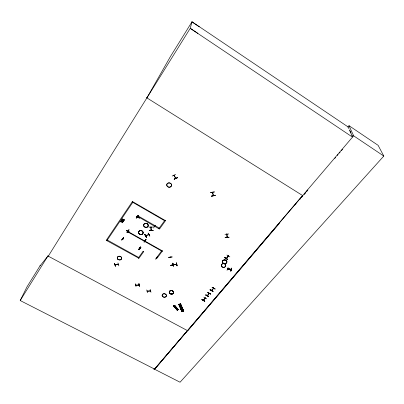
<?xml version="1.0" encoding="UTF-8"?>
<svg xmlns="http://www.w3.org/2000/svg" width="404" height="404" viewBox="0 0 404 404"><rect width="100%" height="100%" fill="white"/><g stroke="black" fill="none" stroke-linecap="round" stroke-linejoin="round"><path stroke-width="0.61" d="M231.643 268.13L230.906 271.135M231.113 269.827L227.624 268.958L231.113 269.736M231.229 269.392L227.73 268.62M224.972 234.33L228.694 233.966M229.053 237.254C222.16 237.613 225.22 237.931 229.053 237.163M228.179 255.858L228.149 256.363L228.038 256.035M228.189 256.318L228.053 256.045M228.124 267.468L227.033 270.296M228.255 255.828L228.366 256.101M228.361 255.889L228.22 256.025M224.74 257.565C225.871 259.58 230.962 260.585 224.725 257.585M226.902 234.037L227.26 237.39L227.063 236.931M226.932 234.103L226.765 234.527M229.841 256.878L226.902 255.035M227.099 236.896L227.083 237.34M226.205 258.252L226.189 258.52L228.23 256.05M226.321 258.358L226.346 258.08M226.745 234.118L227.114 237.36M226.775 234.047L226.785 234.522M122.745 238.724L123.023 239.118L122.801 238.82M128.336 230.977L128.28 231.431L128.467 231.219M139.617 248.258C138.845 247.652 139.491 248.637 139.617 248.006M140.375 248.435L140.294 248.783L140.026 248.49M215.029 289.037L212.1 287.279L215.034 288.921M213.448 288.017L213.418 288.506L213.519 287.986M213.62 288.042L213.469 288.471M213.312 288.178C214.251 287.638 210.737 291.683 211.767 290.072M211.58 290.239L211.57 290.446M213.615 288.244L211.661 290.567L211.716 290.077M211.868 290.128L211.681 290.542M212.115 287.274L215.054 288.991M210.666 294.112L207.742 292.486M210.04 289.85C219.306 294.582 203.889 286.557 212.969 291.471M215.256 195.218C203.424 198.071 223.341 193.814 211.499 196.021M209.075 293.218C209.55 293.4 206.737 296.031 207.388 295.435M208.939 293.627L209.146 293.188M209.247 293.466L209.247 293.243M156.641 257.787L156.237 257.681L156.368 257.419M214.342 191.961L210.519 192.546M208.918 293.647L208.944 293.38M213.443 195.445L212.529 192.163M207.515 295.309L207.328 295.743L209.211 293.506M207.227 295.415L207.217 295.622M207.363 295.258L207.308 295.743L207.414 295.253M205.176 298.066L205.101 298.369L205.222 297.854M205.323 297.915L203.424 300.389L203.459 299.904M212.403 192.188L213.262 195.652M173.856 264.999L170.337 265.362L173.866 265.054M205 298.314L205.02 298.046M203.459 300.349L203.611 299.95M203.828 297.162L206.742 298.849M210.57 192.622L214.337 191.915M203.328 300.061L203.303 300.329L203.525 299.93M201.909 299.44C204.076 301.732 207.227 302.035 201.899 299.455M137.9 217.302L137.577 217.534L137.784 217.241M152.995 230.477C141.476 230.159 160.883 230.568 149.318 230.507M152.985 230.3L149.328 230.25M170.407 257.02L170.453 257.156M172.18 265.15L172.175 264.837L171.998 265.034M183.022 309.711L181.411 310.085M183.229 310.186L181.618 310.56M183.542 310.898L180.325 304.015L183.406 311.1M182.436 308.358L180.82 308.732M182.714 308.994L181.103 309.368M182.123 307.641L180.512 308.015M181.931 311.272L178.841 304.273L180.583 303.954L183.628 311.05M177.164 310.191L173.69 305.914L177.225 310.131L178.159 309.59L174.629 305.449L178.22 309.666L174.563 305.434L173.771 305.833L177.386 310.05L177.154 310.201L177.467 310.035M177.8 309.217L176.871 309.636M176.886 308.131L175.952 308.55M176.528 307.707L175.599 308.126M176.583 262.873L177.028 265.751M177.063 265.842L176.427 262.792L177.013 265.862M176.321 264.231L176.402 264.499L176.397 264.14M176.684 264.14L176.644 264.474L173.175 264.676M150.95 227.437L150.955 226.977M151.212 230.275L150.95 226.942M173.579 264.514L173.513 264.797L173.508 264.433M172.877 263.156L173.493 266.221L172.856 263.161M173.195 264.499L173.271 264.822L173.266 264.458M172.028 264.837L171.993 265.17M172.099 256.919L168.529 257.323M347.819 127.139L349.026 125.705L378.124 145.339L383.8 156.06L180.063 382.229L154.606 369.246L302.596 195.536M154.161 368.493L153.969 369.711L187.451 330.613M170.417 257.242L170.286 257.035M177.624 177.735L177.538 177.462M177.548 177.588L174.159 179.209M161.56 250.96L156.53 257.813L157.131 258.146L162.524 250.808M175.705 178.341L173.826 175.25M162.161 251.298L127.573 231.795M175.583 174.407L172.19 176.038M174.003 175.25L175.861 178.305M174.043 175.604L174.174 175.528M137.557 216.362L159.464 229.093L165.589 220.544M155.707 259.055L157.565 256.489L155.848 259.141M164.595 220.705L132.143 201.955M164.973 220.185L158.878 228.583M156.636 257.53L156.555 257.878L156.419 257.409M150.232 290.648L150.202 291.006L150.535 290.936M150.475 290.976L150.51 290.643L150.495 290.956L147.172 291.375M147.571 292.708L146.718 289.926M147.187 291.077L150.47 290.845M147.48 291.35L147.187 291.385L147.248 291.037M147.485 291.365L147.546 291.087M159.252 228.073L137.916 215.842M155.414 225.265L153.475 227.992M154.141 226.301L154.348 226.715M154.187 226.27L154.076 226.392M154.363 226.518L154.459 226.386M154.505 226.452L154.111 226.432M138.925 283.527L139.466 286.36M139.112 284.78L139.097 285.138L138.804 285.017M139.208 284.906L135.779 285.163M151.217 229.81L151.076 230.32L151.258 229.846M149.783 236.062L148.147 233.047L149.813 236.037M148.657 234.456L148.738 234.603M148.884 234.371L145.703 235.588M149.026 234.477L148.93 234.719L148.965 234.376M135.759 284.997L136.047 285.31L136.062 284.951M136.022 286.542L135.466 283.714M149.308 230.331L152.985 230.336M149 227.144L152.692 227.063M135.825 284.961L135.81 285.32L139.092 285.128M138.274 257.944L138.835 258.444L143.718 251.611M138.234 258.111L143.117 251.273M145.985 239.4L144.112 242.036M146.475 237.279L144.874 234.269M146.354 237.325L144.688 234.421L146.334 237.34L146.541 237.168M145.753 235.532L145.834 235.678M144.773 240.355L144.778 240.537M145.056 240.516C145.152 241.112 144.364 240.607 144.824 240.35M145.975 235.451L146.107 235.608M146.036 235.769L146.051 235.507M144.905 240.789L145.041 240.471M146.117 239.592L144.122 241.946M138.294 257.909L106.868 240.658M138.643 257.434L107.257 240.001M140.077 248.298L140.228 248.763M139.996 248.596L140.158 248.314M138.668 249.556C144.036 243.359 137.007 249.874 139.102 249.672M136.274 216.226L139.486 218.089M348.915 128.684L348.137 126.962L192.016 21.771L190.239 28.336L48.278 256.181L47.93 255.995L40.026 265.903L40.137 265.665L26.901 286.997L20.2 300.536L154.626 369.12M137.885 217.347L137.597 217.509L137.835 217.059M138.213 215.514L136.153 218.084L138.173 215.478M137.89 217.377L137.946 217.125M137.244 216.933L137.355 216.63M137.597 217.11L137.663 216.771M137.577 217.534L137.633 217.281M129.644 232.224C123.321 229.275 127.513 230.684 129.603 232.335M118.837 265.862L117.912 262.948M118.448 264.261L118.377 264.166M128.225 230.916L128.078 231.452L128.209 230.967M128.366 231.442L128.437 231.103M128.962 229.896L126.957 232.391L128.921 229.861M227.75 259.419L224.72 257.666L227.735 259.403M115.367 264.64L115.297 264.918L115.302 264.564M118.099 264.176L118.104 264.312M115.004 264.635L118.337 264.14M127.528 231.957L128.068 231.058M128.29 231.416L128.129 230.967M123.609 237.552L121.649 240.042L123.629 237.481M115.428 266.337L114.529 263.312M213.059 291.34L210.131 289.724M115.064 264.595L115.115 264.741M122.74 238.976L122.811 238.638M123.023 238.9L122.831 238.85M123.114 238.774L123.043 239.112L122.725 238.946M121.851 240.032L123.644 237.481M132.785 202.323L106.838 240.703L106.277 240.198M106.222 240.36L132.507 201.419M205.692 295.026C211.635 298.869 207.424 294.602 205.692 295.031M123.003 220.17C119.64 219.852 124.422 220.069 123.74 220.771L123.301 220.054L124.341 219.887L123.2 219.852L122.634 218.917L122.452 219.236L122.907 219.968L121.983 219.928L122.907 219.968M123.563 221.084L123.74 220.771M123.301 220.054L124.2 220.094M124.169 220.195L124.341 219.887M124.306 219.993L123.2 219.852M121.831 221.892C118.478 221.579 123.245 221.791 122.569 222.488L122.124 221.776L123.164 221.614L122.023 221.574L121.458 220.645L121.73 221.69L120.811 221.655L121.73 221.69M122.392 222.806L122.569 222.488M122.124 221.776L123.028 221.816M122.993 221.922L123.164 221.614M123.134 221.715L122.023 221.574M229.235 269.377L229.26 269.145M229.548 269.423L229.629 269.17L229.533 269.473M122.452 219.236L122.937 219.862M122.634 218.917L123.164 219.953M231.633 268.125L230.74 271.084M230.765 271.104L231.659 268.226M121.281 220.963L121.766 221.589M121.458 220.645L121.993 221.68M129.512 232.467L126.346 230.628M231.229 269.468L227.73 268.695L231.27 269.357M203.323 300.308L205.192 298.086M146.899 97.889L170.498 56.419L192.016 21.771M114.983 264.827L115.327 264.777M118.013 264.403L118.276 264.337M20.2 300.536L47.95 255.964M120.675 221.852L120.847 221.549M121.846 220.129L122.018 219.827M137.512 216.519L137.875 215.994M136.264 216.286L139.451 218.205M136.315 218.15L138.244 215.413M126.977 232.386L128.992 229.795M154.05 226.553L154.409 226.583M144.082 242.036L145.975 239.39M140.673 247.137L138.84 249.637L140.673 247.142M138.925 249.682L140.759 247.177M139.067 249.743L140.915 247.283L140.531 247.036M139.082 249.783L140.92 247.167M146.49 237.269L144.834 234.355M172.831 263.251L173.447 266.211M228.341 256.121L226.351 258.535M207.833 292.481L210.752 294.107L207.732 292.491M154.606 369.246L353.631 135.805L349.026 125.705M279.25 223.523L187.759 330.78L47.93 255.995M295.178 204.848L295.996 203.889M299.672 199.581L300.49 198.622M301.712 197.187L302.939 195.748L146.506 97.642M305.389 192.875L304.167 194.314L305.399 192.88M307.843 190.001L306.207 191.92L307.444 190.486M334.815 158.383L335.633 157.424M337.264 155.51L338.082 154.55M339.31 153.111L340.128 152.156M341.355 150.717L342.577 149.278M177.896 309.828L174.311 305.56M173.932 305.848L173.69 305.914L174.624 305.469M115.403 266.322L114.478 263.398M128.154 231.128L128.432 231.335M179.154 304.202L182.345 311.338L179.275 304.252L178.73 304.394M180.265 304.025L180.012 304.086L183.093 311.171L183.34 311.11L180.224 304.04L180.462 303.899L183.527 311.019M180.573 303.959L183.653 311.035L181.921 311.348L182.356 311.327M173.861 305.858L177.462 310.04M148.924 234.704L145.788 235.865M174.053 306.348L174.988 305.873M177.22 310.11L178.225 309.661M181.901 311.393L179.043 304.318M181.81 311.469L178.745 304.384M182.017 311.418L178.922 304.343M182.214 311.322L179.169 304.237M183.199 311.1L180.149 303.975M180.032 304.091L183.093 311.171M177.538 177.558L174.129 179.179L177.624 177.72M118.327 264.484L115.054 264.938M176.644 264.458L173.266 264.807M144.728 240.542L145.006 240.688M179.159 305L180.78 304.621M139.319 248.061L139.582 248.228M140.062 248.511L140.339 248.652M156.373 257.616L156.606 257.757M168.539 257.378L172.089 256.995M150.934 227.194L151.056 230.275M150.147 289.385L150.975 292.254M139.456 286.451L138.91 283.527M227.619 269.054L231.118 269.832M143.077 251.439L143.683 251.778M127.876 231.452L162.494 250.975M132.462 201.566L165.559 220.7M197.864 33.375L190.239 28.336L352.273 136.951M191.966 21.947L199.283 26.805M353.631 135.805L383.8 156.06M174.447 305.54L178.038 309.762M174.432 305.57L177.962 309.767M173.735 305.949L177.326 310.11M122.094 221.882L122.533 222.594M123.265 220.155L123.71 220.872M121.867 221.791L122.422 222.7M123.038 220.064L123.594 220.983M349.894 130.679L350.904 132.916M351.909 135.153L352.414 136.269M349.43 129.836L352.535 136.729M175.993 308.055L176.492 308.151L175.993 308.055M231.068 269.978L227.573 269.205L231.073 269.963M177.568 308.883L176.624 309.403L177.568 308.883M177.21 308.459L176.265 308.979L177.21 308.459M208.701 296.511L205.787 294.89L208.716 296.526M204.793 301.147L201.889 299.541L204.778 301.177M167.402 186.496A2.414 2.151 12.2 0 0 171.458 185.805A2.414 2.151 12.2 0 0 168.599 182.962A2.414 2.151 12.2 0 0 167.402 186.496M167.423 186.421A2.409 2.146 12.2 0 0 171.463 185.729A2.409 2.146 12.2 0 0 168.614 182.891A2.409 2.146 12.2 0 0 167.423 186.421M169.862 293.481A2.177 1.742 8.2 0 0 173.513 292.971A2.177 1.742 8.2 0 0 170.942 290.633A2.177 1.742 8.2 0 0 169.862 293.481A2.166 1.732 8.2 0 0 173.503 292.971A2.166 1.732 8.2 0 0 170.942 290.648A2.166 1.732 8.2 0 0 169.867 293.481M169.882 293.39A2.161 1.732 8.2 0 0 173.513 292.885A2.161 1.732 8.2 0 0 170.958 290.562A2.177 1.742 8.2 0 0 169.862 293.43A2.177 1.742 8.2 0 0 173.523 292.92A2.177 1.742 8.2 0 0 170.948 290.582A2.161 1.732 8.2 0 0 169.882 293.39M162.731 296.632A2.156 1.717 8.9 0 0 166.347 296.132A2.156 1.717 8.9 0 0 163.782 293.824A2.156 1.717 8.9 0 0 162.731 296.632M162.751 296.541A2.151 1.717 8.9 0 0 166.357 296.041A2.151 1.717 8.9 0 0 163.797 293.738A2.151 1.717 8.9 0 0 162.751 296.541M117.933 259.317A2.237 1.828 15.1 0 0 121.619 258.762A2.237 1.828 15.1 0 0 118.872 256.293A2.237 1.828 15.1 0 0 117.933 259.317M117.963 259.232A2.232 1.823 15.1 0 0 121.639 258.676A2.232 1.823 15.1 0 0 118.897 256.212A2.232 1.823 15.1 0 0 117.963 259.232M223.043 263.196A2.257 1.874 1.9 0 0 226.801 262.332A2.257 1.874 1.9 0 0 223.978 260.06A2.257 1.874 1.9 0 0 223.043 263.196M223.043 263.115A2.257 1.874 1.9 0 0 226.801 262.252A2.257 1.874 1.9 0 0 223.983 259.979A2.257 1.874 1.9 0 0 223.043 263.115A2.252 1.869 1.9 0 0 226.796 262.252A2.252 1.869 1.9 0 0 223.983 259.979A2.252 1.869 1.9 0 0 223.048 263.11M221.963 266.862A2.247 1.858 2 0 0 225.705 266.009A2.247 1.858 2 0 0 222.892 263.746A2.247 1.858 2 0 0 221.963 266.862M221.968 266.771A2.242 1.853 2 0 0 225.7 265.923A2.242 1.853 2 0 0 222.897 263.666A2.242 1.853 2 0 0 221.968 266.771M144.268 226.7A2.318 1.975 13.7 0 0 148.127 226.083A2.318 1.975 13.7 0 0 145.334 223.447A2.318 1.975 13.7 0 0 144.268 226.7M144.289 226.614A2.318 1.975 13.7 0 0 148.147 226.003A2.318 1.975 13.7 0 0 145.354 223.367A2.318 1.975 13.7 0 0 144.289 226.614A2.313 1.97 13.7 0 0 148.142 226.003A2.313 1.97 13.7 0 0 145.354 223.372A2.313 1.97 13.7 0 0 144.294 226.614M139.208 233.845A2.298 1.939 13.9 0 0 143.026 233.244A2.298 1.939 13.9 0 0 140.244 230.644A2.298 1.939 13.9 0 0 139.208 233.845M139.228 233.764A2.293 1.939 14 0 0 143.041 233.164A2.293 1.939 14 0 0 140.269 230.573A2.313 1.954 13.9 0 0 139.208 233.805A2.313 1.954 13.9 0 0 143.051 233.199A2.313 1.954 13.9 0 0 140.254 230.583A2.293 1.939 14 0 0 139.228 233.764"/></g></svg>
